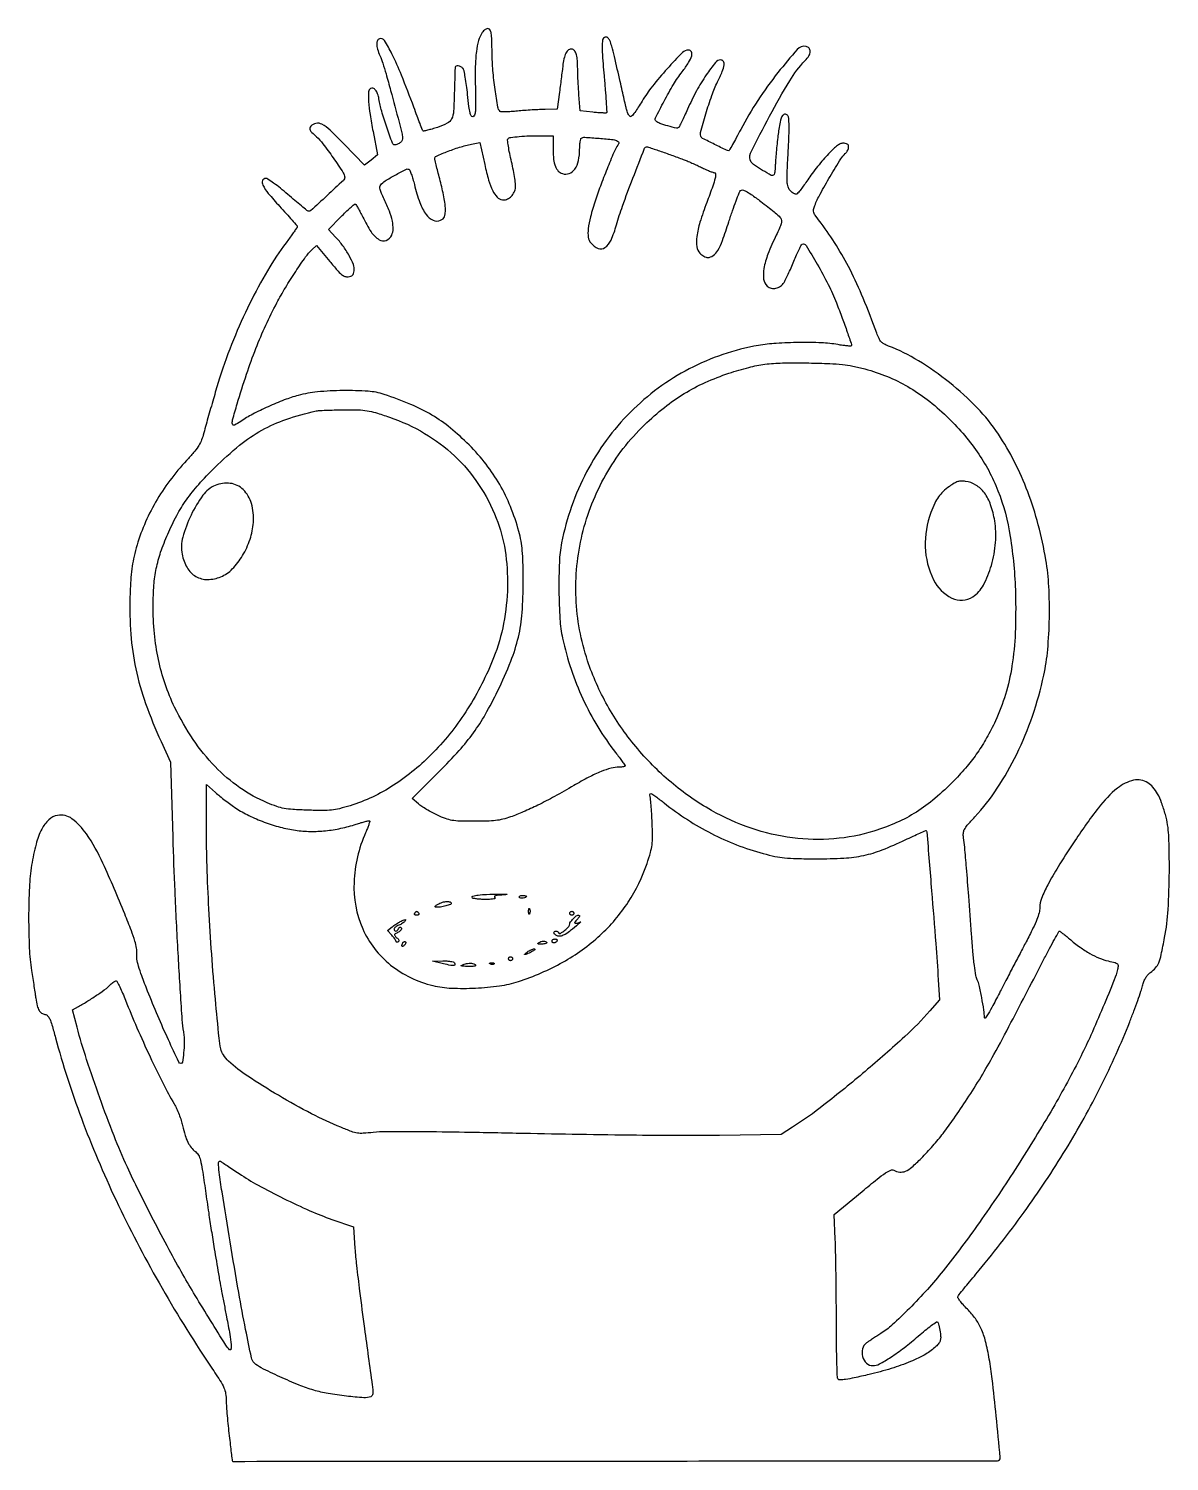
# Model space of a CAD drawing. Extents: x 86 to 664, y 61 to 786.
import ezdxf

# ---------------------------------------------------------------- set-up
doc = ezdxf.new("R2010")
doc.units = 0

msp = doc.modelspace()

# ---------------------------------------------------------------- linework, layer by layer
for points in [[(315.618536, 783.811166, 0.077107), (313.82247, 779.833436, 0.036136), (312.708806, 774.281816, 0.02633), (312.159527, 766.779447, 0.010643), (312.168249, 756.514408, -0.002975), (312.304291, 748.109654, -0.022367), (312.167111, 744.133943, -0.049985), (311.77784, 741.9838, -0.282447), (310.954972, 741.230558, -0.322864), (310.108287, 741.622869, -0.069556), (309.483279, 743.21812, -0.029156), (308.926681, 746.343793, -0.004579), (308.247605, 752.562318, 0.008094), (307.717509, 757.119532, 0.01118), (307.084461, 761.188394, 0.007956), (306.43051, 764.541407, 0.121644), (305.920188, 765.596168, 0.092473), (304.849731, 766.486244, 0.086984), (303.507436, 766.954576, 0.123351), (302.411123, 766.863047, 0.293178), (301.923768, 766.25, 0.017352), (301.886311, 765.688365, 0.000275), (301.785994, 762.489062, 0.000726), (301.676821, 758.769808, 0.000481), (301.561798, 754.5, -0.007733), (301.128145, 744.040604, -0.09445), (300.159872, 740.171883, -0.169459), (297.958082, 737.898101, -0.038562), (292.920622, 735.835269, -0.006906), (290.258271, 735.018213, -0.010964), (287.955282, 734.400562, -0.005073), (286.013678, 733.946038, -0.278226), (285.671573, 734.060516, -0.083323), (285.446507, 734.436926, -0.000646), (284.156757, 737.749026, -0.002359), (282.698937, 741.560322, -0.00151), (281.040032, 746, 0.006553), (274.739912, 762.35584, 0.020842), (269.937717, 773.038656, 0.024195), (266.110175, 779.841135, 0.34568), (263.658748, 780.72005, 0.206084), (262.58688, 779.764929, 0.114457), (262.218047, 778.021941, 0.068694), (262.619766, 775.477035, 0.027823), (263.824542, 772.170003, -0.02188), (265.292628, 768.284343, -0.009173), (266.941067, 762.939158, -0.004877), (269.283013, 754.511266, -0.000842), (273.535554, 738.5, -0.004449), (274.918021, 733.063628, -0.042326), (275.289208, 730.696196, -0.114169), (275.069739, 729.304693, -0.135191), (274.263724, 728.25, -0.032708), (273.53999, 727.771567, -0.028556), (272.727122, 727.367188, -0.029621), (271.948218, 727.087004, -0.071642), (271.34412, 727, -0.314952), (270.186795, 727.809282, -0.004771), (267.296214, 735.960516, -0.012672), (264.737975, 744.061056, -0.030011), (263.35465, 750.231121, 0.045647), (262.678844, 752.858287, 0.085257), (261.603807, 754.766243, 0.137732), (260.328708, 755.664744, 0.227211), (259.043805, 755.527073, 0.250877), (258.0796, 753.864769, 0.023732), (258.145082, 748.995403, 0.022973), (258.859321, 742.335664, 0.010384), (260.375563, 733.686621), (262.700367, 721.873241), (259.327889, 719.300927), (255.955411, 716.728613), (245.699372, 727.364306, 0.010923), (238.613379, 734.3984, 0.066784), (234.446345, 737.414412, 0.169646), (231.470892, 737.885576, 0.176558), (228.907588, 736.388651, 0.115078), (228.401063, 735.375419, 0.182111), (228.521509, 734.423384, 0.079255), (229.412333, 733.237595, 0.010963), (231.681766, 731.138651, -0.049791), (235.007491, 727.545977, -0.00975), (240.187403, 720.409142, -0.005572), (245.304751, 712.883813, -0.147568), (246, 710.579429, -0.206159), (245.32666, 709.015781, -0.002518), (237.125825, 701.337271, -0.00205), (228.759294, 693.645859, -0.293445), (227.5, 693.431747, -0.06986), (226.83034, 693.834932, -0.001729), (224.053136, 696.103325, -0.003703), (220.817771, 698.805067, -0.002509), (217.17025, 701.928715, 0.009462), (213.456478, 705.020634, 0.013254), (210.017041, 707.62906, 0.009553), (207.082757, 709.650477, 0.147079), (205.92025, 710, 0.319568), (204.391546, 708.911822, 0.202766), (204.543104, 706.637996, 0.057232), (207.2937, 702.448855, 0.012476), (213, 695.946571, -0.002798), (216.450007, 692.165496, -0.004443), (219.35625, 688.886222, -0.001163), (221.85217, 686.005501, -0.179807), (222, 685.607713, -0.149325), (221.879985, 685.214818, -0.002993), (220.692791, 683.475423, -0.006826), (219.25535, 681.455734, -0.004499), (217.549928, 679.170874, 0.026586), (208.067317, 665.221511, 0.019314), (198.980222, 648.793224, 0.01829), (190.655281, 630.643466, 0.017028), (183.462268, 611.5, 0.009332), (182.11172, 607.235541, 0.001324), (179.523435, 598.413897, 0.001619), (176.74668, 588.739455, 0.002251), (174.327169, 580.05682, -0.036013), (173.236864, 576.9673, -0.041927), (171.757724, 574.227677, -0.031875), (169.519875, 571.238233, -0.011227), (165.951161, 567.240625, 0.027752), (157.418544, 557.022242, 0.029369), (150.243146, 546.106623, 0.030068), (144.545588, 534.684069, 0.032518), (140.427505, 522.951205, 0.015515), (139.069604, 517.438449, 0.020815), (138.204834, 512.36598, 0.016937), (137.655495, 506.499319, 0.006437), (137.272397, 498.287843, 0.027425), (137.673281, 479.281857, 0.03385), (140.208564, 461.748004, 0.03254), (145.193778, 444.168734, 0.022465), (152.990624, 425), (157.821819, 414.5), (158.913593, 376.5, 0.004066), (159.922472, 349.138236, 0.002723), (161.501455, 317.855882, 0.002046), (163.238177, 288.930628, 0.018556), (164.515831, 276.344936, -0.040175), (164.744785, 272.399907, -0.020433), (164.430782, 267.437746, -0.011275), (163.827364, 262.697038, -0.371173), (163.017758, 262, -0.291249), (161.945171, 262.682689, -0.00168), (156.720932, 273.960566, -0.006882), (151.343142, 286.111247, -0.006493), (146.193315, 298.642235, -0.00499), (143.226598, 306.360655, -0.018773), (141.598541, 311.282759, -0.03), (140.80987, 314.7782, -0.066758), (140.731973, 317.5, 0.069991), (140.634182, 320.289077, 0.029977), (139.765005, 323.923575, 0.018084), (137.968956, 329.152853, 0.004383), (134.614687, 337.655172, 0.0106), (123.572019, 363.361641, 0.043039), (115.220442, 378.189162, 0.082359), (107.877233, 385.863859, 0.210156), (100.53845, 387.573191, 0.144376), (96.154403, 385.334009, 0.08352), (92.566374, 380.56643, 0.056534), (89.686291, 373.041874, 0.023269), (87.448679, 362.337904, 0.028494), (86.303347, 351.211417, 0.011259), (85.948066, 335.825685, 0.011298), (86.288292, 320.380016, 0.02718), (87.418217, 309, -0.000012), (88.031146, 305.032834, -0.000012), (88.65885, 300.96875, -0.000011), (89.216752, 297.355493, -0.000039), (89.580207, 295, 0.019569), (90.331954, 291.135937, 0.071515), (91.241731, 288.818337, 0.117661), (92.488657, 287.482803, 0.11127), (94.229763, 286.819838, -0.168542), (95.551477, 286.138214, -0.084473), (96.613442, 284.559553, -0.035259), (97.740804, 281.500916, -0.004922), (99.559604, 275, 0.02402), (112.636417, 234.315077, 0.020435), (130.196966, 192.766709, 0.019537), (151.986683, 150.893532, 0.017488), (177.75, 109.233694, -0.004196), (182.834083, 101.481064, -0.035455), (184.8383, 97.822474, -0.067984), (185.726258, 94.895237, -0.038339), (186.031192, 91.19037, 0.015072), (186.137299, 88.212974, 0.004413), (186.478537, 83.646546, 0.004429), (186.953696, 78.511618, 0.004737), (187.510266, 73.5, -0.000303), (188.066762, 68.864194, -0.000475), (188.538976, 64.878125, -0.000115), (188.948332, 61.387404, -0.018679), (188.97906, 61, 0.402238), (189.437108, 60.561035, 0.000003), (383.091065, 60.705515, 0.000004), (576.564926, 60.852266, 0.198713), (577.625293, 61.29196, 0.224829), (578.033733, 62.435336, 0.000391), (575.922029, 83.48397, 0.002802), (573.911122, 102.316421, 0.015713), (572.463051, 112.345109, 0.017625), (570.557367, 121.282855, 0.042392), (568.365851, 127.679876, 0.051939), (565.445168, 132.797909, 0.041784), (561.332333, 137.623027, -0.014167), (559.166924, 139.896481, -0.027347), (557.591018, 141.853049, -0.028886), (556.596768, 143.419289, -0.271767), (556.614271, 144.184895, -0.031275), (557.175591, 144.977671, -0.001061), (559.582214, 147.949141, -0.001996), (562.446279, 151.44154, -0.001391), (565.705708, 155.361578, 0.017525), (590.054406, 186.645486, 0.019685), (611.174561, 218.396983, 0.020435), (629.016978, 250.540606, 0.022575), (643.540955, 283, 0.003979), (645.666265, 288.518287, 0.004285), (647.650491, 293.935571, 0.004055), (649.275578, 298.612468, 0.020375), (650.055809, 301.27003, -0.028904), (650.76295, 303.53504, -0.044446), (651.654309, 305.383883, -0.049971), (652.764329, 306.881212, -0.053609), (654.125793, 308.089572, 0.058876), (656.66889, 310.394875, 0.083443), (658.262891, 312.993068, 0.043473), (659.513632, 317.081247, 0.006152), (661.243125, 325.714895, 0.031351), (662.993306, 339.904996, 0.013395), (663.629181, 359.02232, 0.012147), (663.299604, 377.504061, 0.057613), (661.645192, 387.94002, 0.019273), (659.710818, 393.960902, 0.038998), (657.648418, 398.489389, 0.050053), (655.352586, 401.807052, 0.076451), (652.709663, 404.091751, 0.198955), (645.481178, 405.313544, 0.114202), (637.406816, 401.385687, 0.059675), (627.681561, 391.384519, 0.016752), (615.023884, 373.605743, 0.007485), (607.284405, 361.537335, 0.018563), (602.084789, 352.41681, 0.023675), (598.883437, 345.503698, 0.096887), (598, 340.98736, -0.062821), (597.652894, 338.23559, -0.031669), (596.569738, 334.903228, -0.020471), (594.56627, 330.399049, -0.00594), (591.113542, 323.624361, 0.000436), (588.026057, 317.727671, 0.000274), (584.427082, 310.830281, 0.000275), (580.893156, 304.039378, 0.000504), (578.021472, 298.5, -0.003076), (574.237594, 291.29203, -0.013517), (571.864388, 287.114244, -0.030379), (570.453412, 285.07104, -0.712583), (570, 285.227641, 0.038626), (569.710009, 288.975868, 0.008549), (568.60998, 295.326061, 0.007002), (567.311917, 301.644315, 0.065247), (566.367636, 304.255964, -0.078609), (565.642345, 306.442011, -0.009355), (564.903877, 311.508081, -0.009348), (564.168524, 318.332225, -0.004229), (563.448069, 327.297256, 0.000774), (562.022012, 346.72269, 0.001897), (560.896966, 361.002856, 0.001973), (559.992132, 371.454002, 0.015807), (559.404405, 376.250639, -0.055782), (559.304557, 378.621745, -0.106521), (559.831986, 380.444922, -0.055995), (561.304816, 382.571555, -0.007012), (565.056935, 386.750639, 0.040203), (576.506541, 401.343596, 0.032784), (586.364593, 418.586152, 0.031275), (594.313507, 437.852881, 0.028777), (600.055116, 458.5, 0.031295), (602.029859, 471.467429, 0.017678), (602.875875, 487.354061, 0.017635), (602.596364, 503.403289, 0.028926), (601.097877, 516.907219, 0.02258), (597.241084, 534.696281, 0.025732), (591.923737, 551.289821, 0.026833), (585.173588, 566.60171, 0.029803), (577.027479, 580.554262, 0.0448), (566.331589, 593.846471, 0.032006), (552.219606, 606.723714, 0.032043), (536.605663, 617.674417, 0.0454), (521.38345, 625.156119, -0.033196), (519.114429, 626.203488, -0.083245), (517.684351, 627.324717, -0.074689), (516.61041, 628.926399, -0.022997), (515.486808, 631.617134, 0.010959), (508.555215, 649.409039, 0.018979), (501.921158, 663.822002, 0.021933), (495.006037, 676.09264, 0.024181), (487.247359, 687.303116, -0.007928), (484.532322, 690.965759, -0.070768), (483.607794, 692.738411, -0.130079), (483.485148, 694.254277, -0.049952), (484.069414, 696.303116, -0.030672), (486.786851, 702.091192, -0.007966), (491.86745, 711.04339, -0.0051), (497.244063, 719.965707, -0.085507), (499.519296, 722.543516, 0.063125), (500.041563, 723.084661, 0.035371), (500.536391, 723.855217, 0.034691), (500.932873, 724.717938, 0.047222), (501.158746, 725.543516, 0.075815), (501.17901, 726.492697, 0.164725), (500.861549, 727.139108, 0.129321), (500.14908, 727.557084, 0.039428), (498.912154, 727.800775, 0.113452), (497.315282, 727.624034, 0.070942), (495.637376, 726.755151, 0.040223), (493.513239, 724.966498, 0.009617), (490.294119, 721.65526, 0.012764), (487.674134, 718.70713, 0.008201), (484.780631, 715.162501, 0.008242), (482.060955, 711.597669, 0.015294), (479.992721, 708.604485, -0.012009), (478.268676, 706.074034, -0.017564), (476.621985, 703.940068, -0.01311), (475.179851, 702.29102, -0.20949), (474.515743, 702, -0.112796), (473.929795, 702.133889, -0.034135), (473.131959, 702.588086, -0.032273), (472.280436, 703.235815, -0.030113), (471.498193, 704.001997, -0.115145), (470.516601, 705.772259, -0.057512), (470.100894, 708.31419, -0.022647), (470.092375, 712.751911, -0.002361), (470.593206, 723.158478, 0.003553), (470.979392, 731.60218, 0.013329), (471.042752, 736.907696, 0.01672), (470.872998, 740.430351, 0.140129), (470.317321, 741.906482, 0.2907), (468.81537, 742.483014, 0.242519), (467.457301, 741.395659, 0.06281), (466.301406, 737.582721, 0.013344), (465.316265, 730.701742, 0.003615), (464.858252, 726.488612, 0.003606), (464.460787, 722.265661, 0.003531), (464.166272, 718.572187, 0.014176), (464.066265, 716.309017, -0.019005), (463.977701, 714.664913, -0.025704), (463.765308, 713.192057, -0.024521), (463.475753, 712.027246, -0.183143), (463.134783, 711.583301, -0.27224), (462.033198, 711.559086, -0.007264), (457.655252, 714.089891, -0.012456), (453.530563, 716.696514, -0.09309), (451.882209, 718.308172, -0.274593), (451.544925, 722.794753, -0.00701), (461.197353, 741.565678, -0.014369), (471.354447, 759.399663, -0.053511), (479.197135, 769.644267, 0.054254), (481.050675, 772.072922, 0.119289), (481.750053, 774.286413, 0.192922), (481.223717, 775.915046, 0.173408), (479.690094, 776.821166, 0.264689), (475.229616, 775.306995, 0.014668), (465.430928, 763.59521, 0.021662), (455.245701, 749.449622, 0.023005), (446.53944, 734.75, -0.002033), (444.326242, 730.628374, -0.003331), (442.414403, 727.157812, -0.000506), (440.701376, 724.103842, -0.271006), (440.52386, 724, -0.113746), (439.39406, 724.260389, -0.001748), (433.351241, 727.228238, -0.001485), (427.266648, 730.26559, -0.138693), (426.545792, 730.925906, -0.20719), (426.216178, 733.18355, -0.006099), (428.891108, 742.634401, -0.012991), (431.9329, 752.001131, -0.028948), (434.835649, 758.90791, 0.01429), (437.234732, 764.178395, 0.063379), (438.147744, 767.451935, 0.171847), (437.794692, 769.239798, 0.264808), (436.459961, 770, 0.227659), (433.731312, 768.689686, 0.020539), (429.117402, 762.419055, 0.024214), (424.182062, 754.275643, 0.018903), (419.602173, 745, -0.003337), (418.093416, 741.688514, -0.004782), (416.708383, 738.77493, -0.002659), (415.503846, 736.33535, -0.071735), (415.093329, 735.744444, -0.271021), (414.036239, 735.427764, -0.00942), (409.721513, 736.562174, -0.014878), (405.575875, 737.870465, -0.098843), (403.71719, 738.965725, -0.337729), (403.399816, 740.617232, -0.006045), (407.767437, 749.138648, -0.014583), (412.538189, 757.57063, -0.02778), (416.932961, 764, 0.02206), (420.190458, 768.650549, 0.071482), (421.737701, 772.07656, 0.186542), (421.560617, 774.098275, 0.286089), (420.113652, 775, 0.201431), (417.0492, 773.713243, 0.009817), (409.327392, 765.524854, 0.016857), (401.821081, 756.66238, 0.034078), (396.651858, 749.121029, -0.011505), (394.711429, 745.996734, -0.018261), (392.893893, 743.425374, -0.012703), (391.3125, 741.458659, -0.306577), (390.666816, 741.277728, -0.146543), (390.182341, 741.618335, -0.040249), (389.660457, 742.403609, -0.037041), (389.186149, 743.43221, -0.031331), (388.837411, 744.578347, -0.00151), (388.425922, 746.338066, -0.000206), (387.578287, 750.01989, -0.000237), (386.577917, 754.382795, -0.0002), (385.523483, 759, 0.001104), (382.578053, 771.790951, 0.011637), (381.241364, 776.986571, 0.027349), (380.275408, 779.808791, 0.124034), (379.257353, 781.201379, 0.329753), (377.534475, 781.297398, 0.226781), (376.481375, 779.55404, 0.041738), (376.405113, 774.09042, 0.004869), (377.372271, 761.905604, -0.002333), (377.965569, 754.88254, -0.003771), (378.397482, 748.899982, -0.000744), (378.729261, 743.644009, -0.21496), (378.578113, 743.244779, -0.203746), (378.212918, 743.097471, -0.005142), (376.389676, 743.150115, -0.010202), (374.216914, 743.279663, -0.006682), (371.719043, 743.513446), (365.280786, 744.202924), (364.646387, 752.351462, -0.003859), (364.402027, 755.837576, -0.00314), (364.192571, 759.575117, -0.003173), (364.043109, 763.0202, -0.008271), (363.992339, 765.5, 0.016713), (363.837566, 769.641647, 0.045716), (363.365138, 772.529699, 0.070679), (362.577585, 774.420654, 0.168732), (361.430397, 775.388336, 0.214031), (359.812476, 775.298787, 0.131841), (358.378791, 773.991913, 0.078218), (357.254886, 771.429545, 0.034237), (356.556834, 767.775983, -0.00118), (356.233024, 765.150185, -0.000445), (355.768241, 761.479507, -0.000441), (355.255467, 757.486649, -0.000538), (354.768158, 753.75), (353.61747, 745), (347.558735, 744.928851, 0.008276), (344.671014, 744.847122, 0.003855), (340.929753, 744.650311, 0.003818), (337.005552, 744.383435, 0.005326), (333.5, 744.08054, -0.008059), (330.381763, 743.828278, -0.011862), (327.635845, 743.715954, -0.007255), (325.355466, 743.709909, -0.176476), (324.77096, 743.930729, -0.174762), (323.5365, 746.116063, -0.007469), (322.164097, 755.002221, -0.01354), (321.087769, 764.640103, -0.017757), (320.657243, 773.486748, 0.003966), (320.514943, 780.246213, 0.029935), (320.231615, 783.427249, 0.07504), (319.716195, 785.102444, 0.237445), (318.813131, 785.797914, 0.125175), (318.056932, 785.753205, 0.062146), (317.178885, 785.34813, 0.055832), (316.320527, 784.670992, 0.053373)], [(351.535731, 724.5, 0.027246), (351.826634, 719.623414, 0.064559), (352.700137, 716.099781, 0.09318), (354.168483, 713.746048, 0.130706), (356.247525, 712.421439, 0.17047), (359.681269, 712.525729, 0.148939), (362.523519, 714.748792, 0.101237), (364.388735, 719.045633, 0.051986), (365, 724.908864, -0.016298), (365.063389, 726.852978, -0.022855), (365.255584, 728.579077, -0.020299), (365.529492, 729.950123, -0.197366), (365.870073, 730.419701, -0.155254), (367.555553, 730.842049, -0.00469), (374.851944, 730.316505, -0.005816), (382.012271, 729.649272, -0.11273), (384.106637, 728.934095, -0.075371), (384.61636, 728.501235, -0.151049), (384.827999, 728.022791, -0.136609), (384.742288, 727.473873, -0.057093), (384.353625, 726.826215, 0.062372), (382.733107, 724.060298, 0.004605), (379.339426, 715.947371, 0.006999), (375.867633, 707.07477, 0.009625), (373.013734, 699, 0.013882), (370.475986, 690.579501, 0.038934), (369.330958, 684.532226, 0.05872), (369.365658, 680.196073, 0.147517), (370.636419, 677.336896, 0.116257), (374.404659, 674.599962, 0.25794), (377.822293, 674.971128, 0.138665), (380.896536, 678.755946, 0.033032), (383.633718, 686.480153, -0.018047), (386.696244, 696.020819, -0.005645), (391.960085, 710.091306, -0.001049), (397.875803, 725.281484, -0.308604), (398.929074, 726, -0.08184), (399.866342, 725.845553, -0.001081), (405.471168, 723.933311, -0.003359), (411.485844, 721.821428, -0.003312), (417.5, 719.619162, -0.009611), (419.40309, 718.865961, -0.00436), (421.865747, 717.810794, -0.004315), (424.444566, 716.652492, -0.005902), (426.745097, 715.562159, 0.006989), (428.827336, 714.580819, 0.009348), (430.744637, 713.752634, 0.006943), (432.362323, 713.115563, 0.090566), (432.995097, 713, -0.392446), (433.78664, 712.265619, -0.077934), (433.616139, 710.156585, -0.027531), (432.39664, 706.088827, -0.003818), (429.340763, 697.818882, 0.015144), (425.907568, 687.838138, 0.041899), (424.307498, 680.589858, 0.06403), (424.278336, 675.411875, 0.167322), (425.887916, 672.112084, 0.039625), (426.835533, 671.303836, 0.035341), (427.934533, 670.620425, 0.03709), (429.014846, 670.148916, 0.084548), (429.889216, 670, 0.164782), (432.621635, 670.925639, 0.096049), (434.94283, 673.540207, 0.046621), (437.326432, 678.585671, 0.00936), (440.545298, 688, -0.004805), (442.420026, 693.650721, -0.006858), (444.200721, 698.626575, -0.004037), (445.786242, 702.770162, -0.096914), (446.450458, 703.813874, -0.255083), (447.519534, 704.157867, -0.074746), (449.204875, 703.566583, -0.033199), (451.886196, 701.911524, -0.005682), (456.725304, 698.377708, -0.006062), (460.261264, 695.665944, -0.007965), (463.418074, 693.101185, -0.006043), (465.990693, 690.888586, -0.072667), (466.834217, 689.893853, -0.135262), (467.194662, 688.683129, -0.069633), (467.006118, 687.100545, -0.039213), (466.216233, 684.838877, -0.009634), (464.559962, 681.262062, 0.0197), (460.368613, 671.71105, 0.049337), (458.299866, 664.394176, 0.074935), (458.152743, 659.018089, 0.180162), (459.959705, 655.536466, 0.122705), (462.004657, 654.442102, 0.115539), (464.373012, 654.401538, 0.105885), (466.675538, 655.440616, 0.0892), (468.517794, 657.386813, 0.030989), (469.31696, 658.788817, 0.005553), (470.613294, 661.506926, 0.005977), (472.060596, 664.730864, 0.005368), (473.484514, 668.105626, -0.006981), (474.857768, 671.331219, -0.010556), (476.150853, 674.095328, -0.005611), (477.305784, 676.369529, -0.194375), (477.753765, 676.751255, -0.348076), (479.629471, 676.07046, -0.006576), (485.338253, 666.537177, -0.01516), (490.873246, 656.310526, -0.022395), (495.042102, 647, -0.004929), (497.987913, 639.321926, -0.006491), (500.51421, 632.259038, -0.001654), (502.683632, 625.867444, -0.284662), (502.524834, 625.191501, -0.219943), (502.164278, 625.058903, -0.005358), (500.355162, 625.224537, -0.010667), (498.200332, 625.491688, -0.006933), (495.722605, 625.887851, 0.032831), (487.475164, 626.77183, 0.013113), (476.106594, 626.941372, 0.013235), (464.537983, 626.504114, 0.026872), (455.5, 625.432857, 0.077322), (420.520985, 613.605962, 0.076798), (390.696369, 591.69188, 0.075676), (368.538141, 561.476762, 0.071832), (355.881539, 525.5, 0.038345), (354.723022, 515.744843, 0.012797), (354.493446, 501.362362, 0.012804), (355.000351, 486.983067, 0.038185), (356.34645, 477.23182, 0.027459), (360.657731, 461.557391, 0.027775), (366.647386, 446.511287, 0.028041), (374.203983, 432.359812, 0.029301), (383.196809, 419.358207, -0.004486), (385.037585, 416.960404, -0.006825), (386.589063, 414.841906, -0.002945), (387.872478, 413.015626, -0.152843), (388, 412.608207, -0.319679), (387.831298, 412.371311, -0.032719), (387.129016, 412.178661, -0.031275), (386.171463, 412.043926, -0.019318), (385.034947, 412, 0.065579), (380.935196, 411.459961, 0.030916), (375.863406, 409.758063, 0.024066), (369.665339, 406.887766, 0.011582), (362, 402.650499, -0.006496), (352.30204, 397.160105, -0.010349), (343.85559, 392.747083, -0.012083), (336.462299, 389.297115, -0.01954), (330, 386.765611, -0.022988), (326.092482, 385.606713, -0.03089), (322.461087, 384.943693, -0.023367), (318.07527, 384.626902, -0.007362), (311.5, 384.556826, -0.006083), (304.20311, 384.675273, -0.03419), (300.322351, 385.051908, -0.048194), (297.135143, 385.904601, -0.019738), (293, 387.639263, -0.013181), (290.278789, 388.997759, -0.011183), (287.477391, 390.571201, -0.011332), (284.989556, 392.119817, -0.030841), (283.327288, 393.360315), (280.154576, 396.04772), (293.882282, 409.77386, 0.013076), (303.95365, 420.385018, 0.026297), (311.215056, 429.354047, 0.027723), (317.252154, 438.719931, 0.016362), (323.451114, 450.5, 0.01779), (330.124808, 465.601731, 0.037738), (333.962996, 477.789242, 0.038737), (335.868758, 490.212262, 0.019757), (336.425884, 506, 0.004447), (336.299397, 515.633609, 0.016442), (335.965685, 521.70564, 0.023956), (335.316444, 526.461049, 0.021263), (334.196701, 531.328567, 0.028621), (329.953598, 543.885837, 0.034879), (324.526328, 555.040959, 0.0351), (317.633035, 565.276128, 0.029624), (309, 575.077308, 0.026674), (299.573583, 583.617553, 0.036479), (290.186719, 590.176161, 0.034222), (279.485495, 595.591965, 0.019868), (266, 600.673507, 0.064038), (257.871635, 602.259773, 0.019028), (245.193491, 602.599337, 0.019705), (232.183944, 601.939448, 0.044698), (222.5, 600.183054, 0.024382), (215.428941, 597.859292, 0.014554), (207.25568, 594.448192, 0.014587), (199.405826, 590.62088, 0.02772), (193.373038, 587.018995, -0.031235), (190.139573, 585.119124, -0.494917), (189.149984, 585.597601, -0.119075), (189.226321, 587.731871, -0.004047), (191.57002, 595.855386, -0.008438), (196.348224, 610.987793, -0.012769), (201.061031, 623.968495, -0.014049), (206.042588, 635.688944, -0.014513), (211.624394, 646.982998, -0.013649), (215.993723, 654.697412, -0.010179), (221.2135, 662.968072, -0.008992), (226.233422, 670.2848, -0.049364), (229.380271, 673.887521), (231.736725, 676.101294), (238.445947, 667.991711, 0.006875), (242.220512, 663.554953, 0.039639), (244.42489, 661.405081, 0.081601), (246.124216, 660.407584, 0.121353), (247.827584, 660.191064, 0.049931), (249.161212, 660.482113, 0.121562), (250.009909, 661.010173, 0.118658), (250.527617, 661.881597, 0.046374), (250.817428, 663.260422, 0.124008), (250.404973, 666.360562, 0.031389), (248.21479, 670.991378, 0.031218), (245.062805, 675.942042, 0.033653), (241.390474, 680.331741), (237.719806, 684.163483), (244.081015, 690.581741, -0.005872), (246.576781, 693.041429, -0.008914), (248.808717, 695.114637, -0.004315), (250.734204, 696.810549, -0.180281), (251.242559, 697, -0.254316), (251.672954, 696.76595, -0.008619), (252.728315, 695.072909, -0.014349), (253.917674, 692.953987, -0.00929), (255.176576, 690.43969, 0.033968), (259.400381, 682.950816, 0.108461), (263.483056, 678.965968, 0.239334), (266.997115, 678.658178, 0.187807), (269.825305, 681.312814, 0.10973), (270.537659, 684.394494, 0.053856), (270.137501, 688.422267, 0.040904), (268.657892, 693.409736, 0.020204), (266.018412, 699.473356, -0.011538), (264.663282, 702.444691, -0.040938), (263.999079, 704.429144, -0.069917), (263.858027, 705.813398, -0.165143), (264.223923, 706.769811, -0.080462), (266.448051, 708.710682, -0.012304), (271.530554, 711.704386, -0.00748), (276.892499, 714.583284, -0.214237), (278.421454, 714.668514, -0.201191), (278.948928, 714.163663, -0.013673), (279.741109, 712.19678, -0.017868), (280.561312, 709.720137, -0.012353), (281.318573, 706.866283, 0.02762), (284.036907, 697.753387, 0.072038), (287.241441, 691.730232, 0.127814), (290.787523, 688.840458, 0.217603), (294.540964, 688.836711, 0.062658), (295.831313, 689.632595, 0.122687), (296.556353, 690.588698, 0.083084), (296.906757, 692.027624, 0.018273), (297, 694.578213, 0.035104), (296.830489, 696.989629, 0.01015), (296.232984, 700.676649, 0.010154), (295.388433, 704.816005, 0.010668), (294.388883, 708.849652, -0.002385), (293.37861, 712.655408, -0.003225), (292.503985, 716.105835, -0.002183), (291.801862, 719.007137, -0.035201), (291.638883, 720, -0.323389), (292.420505, 721.324215, -0.010809), (298.381109, 723.777207, -0.019499), (304.964253, 726.030619, -0.027231), (311.012294, 727.487339), (314.524587, 728.133394), (316.911526, 716.993135, 0.017006), (318.878198, 709.129818, 0.046662), (320.957871, 703.805005, 0.072549), (323.249377, 700.52946, 0.169788), (325.866827, 699.169642, 0.122244), (327.952399, 699.379967, 0.092563), (329.946327, 700.543931, 0.083928), (331.541777, 702.475669, 0.07682), (332.474405, 704.883468, 0.079923), (332.567119, 706.516956, 0.010612), (332.137801, 709.96053, 0.012026), (331.43642, 714.063555, 0.009668), (330.491288, 718.439978, -0.007925), (329.563123, 722.666364, -0.012189), (328.907605, 726.353346, -0.006643), (328.479027, 729.432662, -0.233292), (328.710202, 730.100207, -0.162951), (330.063409, 730.763869, -0.011097), (334.377342, 731.243433, -0.015025), (339.632887, 731.551084, -0.010869), (345.5, 731.590315), (351.5, 731.5)], [(509.5, 613.541617, -0.030909), (520.819309, 609.728429, -0.034691), (531.136356, 604.667046, -0.033394), (540.976969, 598.046742, -0.025155), (550.873776, 589.552734, -0.050324), (566.309494, 571.618538, -0.05989), (576.82019, 551.935136, -0.054104), (583.067204, 528.707192, -0.031706), (585.693548, 500, -0.017063), (585.567586, 479.945981, -0.028834), (583.922608, 463.224153, -0.033358), (580.638836, 448.703371, -0.037895), (575.549007, 435.377393, -0.017469), (571.114865, 426.766595, -0.024083), (566.504966, 419.391219, -0.023911), (561.180333, 412.453428, -0.016856), (554.578182, 405.16626, -0.024355), (544.92449, 396.13194, -0.035344), (535.517536, 389.231202, -0.036607), (525.495526, 383.897573, -0.029012), (514, 379.59845, -0.054981), (493.79682, 375.712605, -0.051777), (472.809042, 376.201628, -0.050413), (451.84963, 381.053871, -0.046857), (431.733833, 390.082566, -0.046654), (411.262161, 404.353209, -0.044302), (393.400258, 422.400392, -0.044452), (379.051257, 443.246632, -0.047717), (369.005374, 465.824568, -0.070691), (363.159479, 497.566111, -0.069569), (366.332312, 529.86143, -0.069828), (378.217738, 559.943617, -0.07213), (397.824904, 585.222096, -0.023702), (407.903346, 594.0558, -0.030846), (417.95599, 601.090894, -0.031417), (428.642651, 606.737932, -0.026142), (440.621693, 611.398468, -0.015742), (450.685851, 614.371996, -0.032042), (458.776788, 615.942658, -0.027628), (467.730993, 616.592409, -0.008984), (481, 616.582157, -0.004247), (491.645307, 616.292168, -0.01764), (498.054544, 615.836305, -0.024507), (503.330471, 615.010365, -0.014712)], [(268.613843, 589.182178, -0.050753), (286.473139, 580.963148, -0.056114), (301.66284, 569.539012, -0.056544), (313.839643, 555.107856, -0.052908), (322.793862, 538, -0.055715), (327.21144, 521.732161, -0.043356), (328.442894, 503.430644, -0.042429), (326.487107, 484.743399, -0.047062), (321.417368, 467.319094, -0.046518), (308.27663, 441.460326, -0.051905), (290.984719, 419.492336, -0.05539), (270.714084, 402.777136, -0.07005), (248.748875, 392.462501, -0.013415), (243.341716, 390.952482, -0.035192), (239.376709, 390.250854, -0.028428), (234.898721, 390.035985, -0.006357), (227.248875, 390.201303, -0.00649), (219.678575, 390.55964, -0.029555), (215.301575, 391.084623, -0.038621), (211.585442, 392.055973, -0.016716), (206.808814, 393.888344, -0.053115), (192.915866, 401.584123, -0.047402), (180.366446, 412.299365, -0.044251), (169.317583, 425.937458, -0.035434), (159.894349, 442.334016, -0.030361), (155.039045, 454.143384, -0.030369), (151.650191, 466.452848, -0.028975), (149.661424, 479.612061, -0.02302), (149, 493.971028, -0.019205), (149.387722, 504.061823, -0.031299), (150.577841, 512.544763, -0.031625), (152.806456, 520.750617, -0.020129), (156.373987, 529.984847, -0.022078), (160.933071, 539.349237, -0.029739), (165.91332, 547.35167, -0.027915), (172.059517, 555.078338, -0.016393), (180.203683, 563.637469, -0.023409), (192.76954, 574.897467, -0.043528), (204.077704, 582.581374, -0.045109), (216.26582, 588.019551, -0.027222), (231.5, 592.319368, -0.042042), (232.822888, 592.501245, -0.003182), (236.4375, 592.66847, -0.004369), (240.758051, 592.803013, -0.003311), (245.5, 592.877809, -0.00789), (252.959595, 592.828364, -0.034048), (257.373323, 592.427931, -0.034557), (261.661541, 591.434571, -0.008293)], [(180.422318, 554.581587, 0.133517), (174.197089, 549.5871, 0.045104), (168.177077, 539.522411, 0.045301), (164.00427, 528.380931, 0.11444), (163.660848, 519.78485, 0.08532), (166.21053, 512.973592, 0.129417), (170.660181, 508.527672, 0.135199), (176.567155, 506.963829, 0.097269), (183.282119, 508.352227, 0.100828), (189.085577, 512.312315, 0.057911), (194.266917, 519.053104, 0.054762), (198.06161, 527.322315, 0.062427), (199.7579, 535.860416, 0.085335), (198.810583, 545.414567, 0.133905), (194.626202, 552.469934, 0.16036), (188.066198, 555.648829, 0.13682)], [(552.286058, 554.107685, 0.029311), (549.042552, 551.442052, 0.051179), (546.745392, 548.833487, 0.045588), (544.860689, 545.606642, 0.0186), (542.878853, 540.923286, 0.100062), (540.005701, 523.524843, 0.106834), (544.248396, 506.815659, 0.16275), (553.437592, 497.604254, 0.268384), (564.102117, 498.25, 0.124905), (569.440875, 504.127705, 0.051988), (573.49514, 514.133321, 0.049454), (575.633658, 525.735744, 0.061994), (575.192307, 536.65849, 0.041925), (573.13201, 544.79462, 0.076275), (569.94785, 550.850504, 0.095312), (565.678676, 554.78339, 0.106304), (560.413425, 556.661075, 0.03725), (558.196156, 556.785996, 0.071678), (556.44339, 556.500805, 0.060802), (554.662088, 555.692769, 0.020501)], [(190.873298, 391.289161, 0.03346), (197.444181, 387.527463, 0.024112), (205.212408, 384.198793, 0.023917), (213.357844, 381.600447, 0.030625), (221.07184, 380.03888, 0.030777), (228.595003, 379.458695, 0.02881), (236.302143, 379.78392, 0.028214), (244.079875, 381.008705, 0.02674), (251.813879, 383.116468, -0.00798), (254.266325, 383.884724, -0.012428), (256.404971, 384.459985, -0.006633), (258.195375, 384.869094, -0.254483), (258.57683, 384.756503, -0.274966), (258.670965, 384.385874, -0.008478), (258.17899, 382.822609, -0.014424), (257.492353, 380.945631, -0.009211), (256.591867, 378.803645, 0.093518), (250.719332, 353.710857, 0.115082), (255.1489, 330.139237, 0.121119), (269.255433, 311.811267, 0.111234), (290.686244, 301.400773, 0.047072), (300.069575, 300.111275, 0.022621), (312.229444, 300.14458, 0.022631), (324.433539, 301.285643, 0.043539), (334, 303.480256, 0.049011), (356.520251, 313.280904, 0.05856), (375.272823, 326.822086, 0.061658), (389.616244, 343.671008, 0.064793), (399.133493, 363.239058, 0.011587), (400.871372, 368.855082, 0.037981), (401.646495, 372.659256, 0.033223), (401.889142, 376.79128, 0.007342), (401.72979, 383.888065, 0.005602), (401.506298, 388.507961, 0.007024), (401.19098, 392.785007, 0.005756), (400.835601, 396.357472, 0.053511), (400.501339, 397.869404, -0.359341), (400.732797, 398.474322, -0.260578), (401.488191, 398.478547, -0.036651), (403.552432, 397.133502, -0.004576), (407.780031, 393.853012, 0.023597), (419.564319, 385.40657, 0.025806), (431.754215, 378.376897, 0.026023), (444.507312, 372.689946, 0.024859), (457.976287, 368.260529, 0.015013), (463.894411, 366.824886, 0.027294), (468.811456, 366.064698, 0.019472), (474.776529, 365.707113, 0.004325), (485, 365.581496, 0.015259), (498.846022, 365.953741, 0.038308), (508.848737, 367.301895, 0.040448), (518.208111, 370.109155, 0.018789), (529.850049, 375.166727, -0.003685), (533.842584, 377.046487, -0.006013), (537.259226, 378.574869, -0.001534), (540.236664, 379.853205, -0.306017), (540.538667, 379.794666, -0.17807), (540.814117, 379.198713, -0.000044), (543.218889, 349.36034, -0.000972), (545.316386, 322.657247, -0.002884), (546.61352, 304.334582), (547.274258, 294.169164), (542.387129, 288.59461, -0.027872), (529.605818, 275.558081, -0.009355), (509.571994, 257.957077, -0.009496), (488.683238, 240.956202, -0.024271), (472.757724, 229.691792), (467.015447, 226.034724), (435.757724, 225.540161, -0.005001), (419.288504, 225.444339, -0.001424), (393.706956, 225.624241, -0.001434), (364.826665, 225.992424, -0.001519), (336.5, 226.520884, 0.001124), (306.760826, 227.099204, 0.002462), (283.988044, 227.378686, 0.002021), (266.701553, 227.435837, 0.02835), (260.5, 227.079351, -0.012048), (255.397418, 226.618822, -0.055324), (252.433328, 226.751164, -0.050097), (249.439115, 227.532519, -0.008748), (244, 229.660119, -0.022293), (229.26812, 236.504807, -0.013407), (212.408256, 245.854539, -0.013033), (196.916736, 255.549921, -0.040451), (187.232514, 263.161536, -0.057361), (184.568154, 266.266301, -0.096239), (183.225495, 269.418021, -0.028555), (182.384966, 274.841982, -0.001171), (180.52554, 294.5, -0.005002), (178.656168, 317.256268, -0.004843), (177.219824, 340.29123, -0.005064), (176.299514, 361.952211, -0.008084), (176, 380.476543), (176, 403.169973), (180.623298, 399.100384, 0.011406), (182.798275, 397.272232, 0.006246), (185.541346, 395.127131, 0.006222), (188.382779, 393.017126, 0.009866)], [(300, 343.125, -0.315736), (299.529021, 342.45351, -0.022031), (297.207171, 341.726567, -0.029042), (294.539547, 341.18221, -0.041281), (292.125, 341.035435, -0.613419), (291.870582, 341.564094, -0.110138), (292.988341, 342.504591, -0.039766), (295.553935, 343.59114, -0.07649), (297.75, 343.964565, -0.037057), (298.611707, 343.914242, -0.056241), (299.339063, 343.73256, -0.07434), (299.83589, 343.457553, -0.233311)], [(325.543296, 347.256519, 0.010426), (323.267636, 347.032868, 0.059553), (322.089578, 346.747343, 0.30111), (321.820824, 346.37804, 0.268949), (322.043296, 345.95208, -0.440997), (322.111556, 345.568465, -0.182192), (321.606762, 345.254947, -0.039427), (320.026193, 345.069923, -0.008811), (317.309017, 345.015313, -0.014155), (314.895073, 345.077692, -0.02034), (312.766274, 345.280149, -0.016726), (311.064869, 345.570355, -0.206573), (310.538079, 345.938387, -0.505528), (310.839134, 346.686593, -0.031396), (313.582515, 347.212373, -0.023443), (317.899315, 347.557193, -0.008675), (324, 347.651649, -0.000677), (327.773153, 347.639491, -0.061595), (328.322407, 347.569017, -0.845527), (328.314895, 347.479408, -0.001567)], [(338, 346.606989, -0.291414), (337.618601, 346.008169, -0.069655), (336.436609, 345.645818, -0.0667), (335.155087, 345.613548, -0.231296), (334.473008, 346.043674, -0.214542), (334.42542, 346.405148, -0.177225), (334.660421, 346.719079, -0.099152), (335.193244, 346.931736, -0.045552), (335.940983, 347, -0.017964), (336.730252, 346.971635, -0.029198), (337.395164, 346.884553, -0.029196), (337.887487, 346.760424, -0.327354)], [(276.461878, 333.938317, -0.084151), (276.048093, 333.467942, -0.02702), (275.292627, 332.920143, -0.026089), (274.370829, 332.390899, -0.026432), (273.402861, 331.963068, 0.03481), (272.483129, 331.538012, 0.044101), (271.70584, 331.016841, 0.050421), (271.164306, 330.481603, 0.174358), (271, 330.024751, 0.183531), (271.279375, 329.289274, 0.24028), (271.938789, 329.031131, 0.16985), (272.733896, 329.40058, 0.114575), (273.279762, 330.25, -0.086138), (273.515294, 330.666297, -0.139612), (273.847073, 330.896528, -0.156281), (274.22241, 330.903718, -0.116088), (274.584135, 330.695627, -0.271749), (274.768452, 330.070979, -0.134915), (274.349712, 329.325804, -0.066929), (273.251235, 328.478597, -0.024405), (271.5, 327.579077, 0.248832), (271.272748, 327.284647, 0.143134), (271.325391, 326.82796, 0.081928), (271.687384, 326.253885, 0.040928), (272.309841, 325.658822, -0.037518), (273.01464, 324.994167, -0.10032), (273.367762, 324.404712, -0.172107), (273.367219, 323.917398, -0.17043), (273.059841, 323.536984, -0.060343), (272.653783, 323.349263, -0.128967), (272.311328, 323.330074, -0.191474), (272.087426, 323.476418, -0.154594), (272, 323.752422, 0.129164), (271.876023, 324.224336, 0.02035), (271.36629, 325.047388, 0.021445), (270.668689, 325.988101, 0.017266), (269.84269, 326.938478), (267.68538, 329.254079), (270.09269, 331.17535, -0.023976), (271.738878, 332.364644, -0.0168), (273.69659, 333.549088, -0.016025), (275.566057, 334.518684, -0.061099), (276.809017, 334.936614, -0.49254), (276.876057, 334.878639, -0.06939), (276.834514, 334.669511, -0.037413), (276.692257, 334.341707, -0.017337)], [(283.5, 338, -0.146489), (283.602013, 337.620597, -0.191582), (283.461189, 337.29375, -0.134005), (283.074636, 337.072951, -0.063222), (282.5, 337, -0.063222), (281.925364, 337.072951, -0.134005), (281.538811, 337.29375, -0.191582), (281.397987, 337.620597, -0.146489), (281.5, 338, -0.025622), (281.764631, 338.382847, -0.032351), (282.048689, 338.70625, -0.033983), (282.313296, 338.937141, -0.163822), (282.5, 339, -0.163822), (282.686704, 338.937141, -0.033983), (282.951311, 338.70625, -0.032351), (283.235369, 338.382847, -0.025622)], [(339.662281, 337.75, -0.174857), (339.474999, 337.540618, -0.447206), (339.306058, 337.601562, -0.078554), (339.189089, 338.10856, -0.017491), (339.157895, 339, -0.017491), (339.189089, 339.89144, -0.078554), (339.306058, 340.398438, -0.447206), (339.474999, 340.459382, -0.174857), (339.662281, 340.25, -0.057986), (339.818615, 339.679992, -0.037979), (339.87034, 339, -0.037979), (339.818615, 338.320008, -0.057986)], [(365, 336.571429, -0.153536), (364.922803, 336.325957, -0.014147), (364.538393, 335.807143, -0.017208), (364.030458, 335.20457, -0.012651), (363.428571, 334.571429, 0.015209), (362.655294, 333.74962, 0.150617), (362.461878, 333.322917, 0.376022), (362.626631, 333.078306, 0.064771), (363.228571, 333, 0.045753), (363.825678, 333.054753, 0.031342), (364.486312, 333.220312, 0.03166), (365.10801, 333.462529, 0.054115), (365.584406, 333.75, -0.461289), (365.623868, 333.741451, -0.333545), (365.616381, 333.692188, -0.010131), (365.121723, 333.225958, -0.002665), (364.310897, 332.5, -0.01116), (360.436356, 329.219389, -0.038208), (357.721685, 327.346666, -0.062874), (355.663773, 326.47193, -0.146962), (354.007569, 326.497598, -0.039559), (353.239269, 326.810191, -0.049576), (352.589723, 327.221559, -0.057943), (352.14159, 327.664336, -0.170539), (352, 328.067388, -0.207968), (352.281525, 328.71496, -0.19602), (352.956694, 328.971785, -0.13943), (353.813973, 328.705921, -0.110301), (354.49482, 328.008382, 0.42161), (355.333925, 327.821419, 0.029799), (357.470781, 329.406898, 0.030763), (359.486217, 331.320282, 0.189692), (360, 332.625805, -0.166214), (360.335698, 333.607741, -0.025223), (361.70584, 335.204164, -0.024681), (363.226527, 336.654552, -0.180005), (364.154988, 337, -0.048745), (364.478367, 336.968399, -0.068745), (364.751778, 336.874107, -0.088929), (364.935903, 336.735072, -0.188859)], [(362, 338, -0.099038), (361.923658, 337.618362, -0.097945), (361.70625, 337.29375, -0.097945), (361.381638, 337.076342, -0.099038), (361, 337, -0.099038), (360.618362, 337.076342, -0.097945), (360.29375, 337.29375, -0.097945), (360.076342, 337.618362, -0.099038), (360, 338, -0.099038), (360.076342, 338.381638, -0.097945), (360.29375, 338.70625, -0.097945), (360.618362, 338.923658, -0.099038), (361, 339, -0.099038), (361.381638, 338.923658, -0.097945), (361.70625, 338.70625, -0.097945), (361.923658, 338.381638, -0.099038)], [(613.006237, 325.091752, 0.018408), (618.388364, 320.882415, 0.027134), (623.429628, 317.632168, 0.03097), (628.177469, 315.300599, 0.043629), (632.67021, 313.874495, -0.008449), (636.177059, 313.027227, -0.121073), (637.298839, 312.421758, -0.227398), (637.674608, 311.501592, -0.039199), (637.408512, 309.583457, -0.042679), (635.761586, 304.287745, -0.003236), (630.007301, 290.418858, -0.004927), (623.880929, 276.308474, -0.011248), (618.917065, 265.818085, -0.015889), (604.618607, 239.408948, -0.010664), (586.694687, 210.130603, -0.010635), (567.439755, 181.492615, -0.015227), (549.076903, 157.016458, -0.015033), (541.110069, 147.637472, -0.011931), (531.969909, 137.983954, -0.011345), (523.312323, 129.653262, -0.046022), (517.5, 125.221028, 0.002307), (515.420709, 123.905443, 0.002161), (513.307812, 122.542009, 0.00215), (511.443254, 121.315928, 0.007415), (510.25, 120.49816, 0.178725), (508.246512, 117.57871, 0.130068), (508.290042, 113.605712, 0.134585), (510.277277, 110.269366, 0.193884), (513.42774, 109, 0.124276), (516.777981, 109.845775, 0.020194), (522.596942, 113.294023, 0.020707), (529.382263, 118.104839, 0.015233), (536.5, 123.962819, -0.008017), (540.003882, 126.932391, -0.013155), (543.073743, 129.318394, -0.006765), (545.67046, 131.175612, -0.357309), (546.240402, 131.130489, -0.123483), (546.562331, 130.616692, -0.014642), (546.943291, 129.315037, -0.016778), (547.304741, 127.712878, -0.01303), (547.593503, 125.949064, -0.021815), (547.834374, 123.355109, -0.085008), (547.641136, 121.76108, -0.093992), (546.939658, 120.405996, -0.030081), (545.428812, 118.701539, -0.069031), (540.349082, 114.85947, -0.028243), (532.554975, 111.063286, -0.024758), (522.803656, 107.533979, -0.017469), (511.547352, 104.50551, -0.003984), (504.052642, 102.830186, -0.017689), (499.609126, 102.037313, -0.023637), (496.772828, 101.770096, -0.269116), (495.812665, 102.268875, -0.13435), (495.4956, 103.298175, -0.001191), (495.25466, 111.510232, -0.004005), (495.075169, 120.987025, -0.002562), (495.011258, 132, 0.001731), (494.962277, 143.828118, 0.001669), (494.831299, 155.8, 0.001649), (494.645943, 166.345196, 0.006095), (494.425831, 173), (493.859773, 185.5), (508.045081, 197.223533, -0.003569), (515.715058, 203.470841, -0.021233), (519.876296, 206.529997, -0.039341), (522.517764, 208.017358, -0.235617), (524.049453, 207.973533, 0.095277), (527.114457, 207.020657, 0.130121), (529.962152, 207.443334, 0.078326), (533.231174, 209.50413, 0.018386), (537.953705, 213.953058, 0.013426), (543.895993, 220.311187, 0.016303), (549.101196, 226.590398, 0.013774), (554.526565, 234.000254, 0.006208), (561.251503, 244, 0.009418), (568.271968, 255.178256, 0.009864), (574.755522, 266.443808, 0.005318), (583.438057, 282.6491, 0.000837), (600.125781, 314.738224, -0.002227), (602.984422, 320.198021, -0.003641), (605.461793, 324.797429, -0.000609), (607.679513, 328.832239, -0.266016), (607.935643, 328.988224, -0.16937), (608.226516, 328.89552, -0.002779), (609.604833, 327.848493, -0.00687), (611.198325, 326.588788, -0.004465)], [(276.183333, 321.783333, -0.034019), (275.693024, 321.355562, -0.131573), (275.322581, 321.204271, -0.290264), (275.093678, 321.31173, -0.142677), (275, 321.633333, -0.054831), (275.048893, 322.07784, -0.038674), (275.195833, 322.558958, -0.039129), (275.411277, 323.002755, -0.063896), (275.666667, 323.333333, -0.075941), (275.96028, 323.549128, -0.089268), (276.289271, 323.652396, -0.100736), (276.601612, 323.629018, -0.128169), (276.85, 323.483333, -0.212536), (276.959631, 323.197768, -0.080535), (276.867292, 322.770833, -0.061283), (276.5985, 322.274266, -0.041736)], [(340.635693, 318.493839, -0.007475), (338.215104, 317.277093, -0.110062), (337.293651, 317.059798, -0.693328), (337.185327, 317.338524, -0.020363), (338.55887, 318.468197, -0.031843), (339.412215, 319.032044, -0.027674), (340.370418, 319.512643, -0.028659), (341.288456, 319.850107, -0.069578), (342, 319.962036, -0.280368), (342.252839, 319.814027, -0.321217), (342.217985, 319.541331, -0.066673), (341.644631, 319.06917, -0.018761)], [(348.342679, 323.25, -0.383109), (348.288812, 322.955428, -0.082597), (347.791113, 322.687791, -0.048548), (346.931121, 322.485023, -0.02437), (345.81805, 322.389287, -0.014866), (344.536249, 322.37988, -0.099359), (343.917103, 322.518631, -0.444404), (343.833123, 322.775581, -0.121931), (344.166354, 323.123974, -0.057907), (345.411546, 323.72438, -0.076005), (346.651304, 323.952395, -0.094806), (347.684035, 323.786919, -0.169602)], [(353.5, 324, -0.06081), (353.193797, 323.617485, -0.051032), (352.7871, 323.29375, -0.053229), (352.346558, 323.073302, -0.089642), (351.940983, 323, -0.105429), (351.581949, 323.076556, -0.099231), (351.276414, 323.29375, -0.096318), (351.071618, 323.618268, -0.092995), (351, 324, -0.153634), (351.120018, 324.381379, -0.097988), (351.457961, 324.70625, -0.080552), (351.962904, 324.925455, -0.062283), (352.559017, 325, -0.066118), (353.110654, 324.926733, -0.138808), (353.478525, 324.70625, -0.191142), (353.607943, 324.379648, -0.139169)], [(301.541119, 312.933469, -0.154972), (301.780027, 311.982274, -0.37134), (301.309775, 311.499769, -0.074119), (299.710155, 311.597186, -0.007458), (295.974385, 312.447139), (290.5, 313.778842), (295.690983, 313.889421, -0.01937), (297.727193, 313.853915, -0.026458), (299.550741, 313.654224, -0.025414), (300.991706, 313.342885, -0.190665)], [(312, 312, -0.246825), (312.229784, 311.59216, -0.351555), (311.990434, 311.275347, -0.057115), (310.819272, 311.117989, -0.009082), (308.5, 311.114993, -0.004399), (305.851117, 311.183003, -0.076592), (305.006101, 311.343197, -0.664682), (304.991686, 311.594468, -0.036244), (306, 312, -0.014291), (308.275983, 312.65781, -0.063278), (309.656179, 312.833184, -0.092155), (310.769011, 312.626321, -0.051583)], [(321.729167, 312.395833, -0.126455), (321.402231, 312.202593, -0.060344), (320.916927, 312.123424, -0.05415), (320.359369, 312.160852, -0.051402), (319.8125, 312.316886, -0.054073), (319.395823, 312.538436, -0.470617), (319.37858, 312.720685, -0.168741), (319.670344, 312.862007, -0.018894), (320.416667, 312.921053, -0.028489), (321.112848, 312.910055, -0.077125), (321.592839, 312.799335, -0.208169), (321.77538, 312.614691, -0.296942)], [(331, 315, -0.099038), (330.923658, 314.618362, -0.097945), (330.70625, 314.29375, -0.097945), (330.381638, 314.076342, -0.099038), (330, 314, -0.099038), (329.618362, 314.076342, -0.097945), (329.29375, 314.29375, -0.097945), (329.076342, 314.618362, -0.099038), (329, 315, -0.099038), (329.076342, 315.381638, -0.097945), (329.29375, 315.70625, -0.097945), (329.618362, 315.923658, -0.099038), (330, 316, -0.099038), (330.381638, 315.923658, -0.097945), (330.70625, 315.70625, -0.097945), (330.923658, 315.381638, -0.099038)], [(135.014898, 293.950633, 0.008951), (140.758088, 280.088523, 0.007171), (147.420801, 265.367911, 0.007321), (154.064977, 251.752942, 0.015706), (159.666944, 241.5, -0.025861), (160.888445, 239.152325, -0.014779), (162.128789, 236.20625, -0.014734), (163.204227, 233.160872, -0.023623), (163.919956, 230.5, 0.018266), (165.184573, 225.589478, 0.042816), (166.568614, 222.064684, 0.055723), (168.255701, 219.438787, 0.061943), (170.428976, 217.353801, -0.111327), (171.909648, 215.624562, -0.059212), (172.928817, 212.981929, -0.024148), (173.888856, 208.282464, -0.002712), (175.49426, 197.5, 0.001107), (177.118229, 186.347189, 0.00218), (178.467269, 177.491181, 0.002013), (179.961545, 168.205433, 0.000805), (182.079633, 155.5, 0.003855), (182.660913, 152.202912, 0.000877), (183.698873, 146.624726, 0.000907), (184.918777, 140.196368, 0.000882), (186.173402, 133.711833, -0.004694), (187.827373, 124.799464, -0.022172), (188.499996, 119.645376, -0.070569), (188.370346, 117.310488, -0.605259), (187.597497, 117.083333, -0.052514), (185.749912, 119.448366, -0.00114), (178.016477, 131.8947, -0.002979), (170.30852, 144.531066, -0.005114), (164.054722, 155.166952, -0.006815), (157.072476, 167.717643, -0.004196), (149.180733, 182.668888, -0.004208), (141.68051, 197.475966, -0.008067), (135.956403, 209.5, -0.012959), (129.204339, 225.370028, -0.007715), (121.952066, 244.583991, -0.00772), (115.314516, 263.959388, -0.01328), (110.468307, 280.315789), (108.103473, 289.152406), (111.138585, 290.826203, 0.012816), (115.945871, 293.640341, 0.010475), (120.942476, 296.886793, 0.009349), (125.296842, 299.968093, 0.051268), (127.427007, 301.901337, -0.030346), (128.235996, 302.699635, -0.039126), (129.073215, 303.322799, -0.043476), (129.823425, 303.708376, -0.179286), (130.325109, 303.724964, -0.197007), (130.834555, 303.286387, -0.005905), (132.103311, 300.720228, -0.010905), (133.519484, 297.595752, -0.007217)], [(192.5, 206.235504, 0.022391), (202.151546, 200.381866, 0.010605), (215.067614, 193.670767, 0.010622), (228.415132, 187.439979, 0.019877), (239.5, 183.067009), (250.5, 179.225266), (251.218112, 168.362633, 0.011469), (251.985177, 159.76187, 0.003403), (253.548825, 146.650083, 0.00237), (256.015738, 127.816214, 0.000711), (259.949102, 99.159119, -0.011502), (260.26655, 96.406617, -0.052301), (260.246112, 94.795612, -0.105214), (259.917269, 93.825595, -0.16854), (259.255509, 93.267807, -0.110329), (255.714756, 92.744841, -0.010204), (246.84115, 93.577287, -0.014254), (237.582717, 94.905157, -0.027692), (230.305736, 96.580845, -0.026616), (222.961306, 99.136913, -0.01056), (213.160138, 103.388145, -0.007783), (203.76057, 107.8817, -0.077596), (200.210547, 110.396802, -0.148644), (198.799262, 112.953371, -0.003123), (195.849077, 127.284464, -0.005987), (192.350743, 145.998418, -0.002418), (188.007068, 171.61082, -0.000862), (183.881389, 196.944767, -0.009997), (182.481619, 206.898087, -0.024546), (182.127996, 211.895714, -0.593042), (183.094055, 212.451127, -0.008167), (184.004195, 211.87399, -0.00062), (186.437004, 210.270675, -0.000854), (189.333422, 208.349555, -0.00065)]]:
    msp.add_lwpolyline(points, format="xyb", close=True)

doc.saveas('drawing.dxf')
